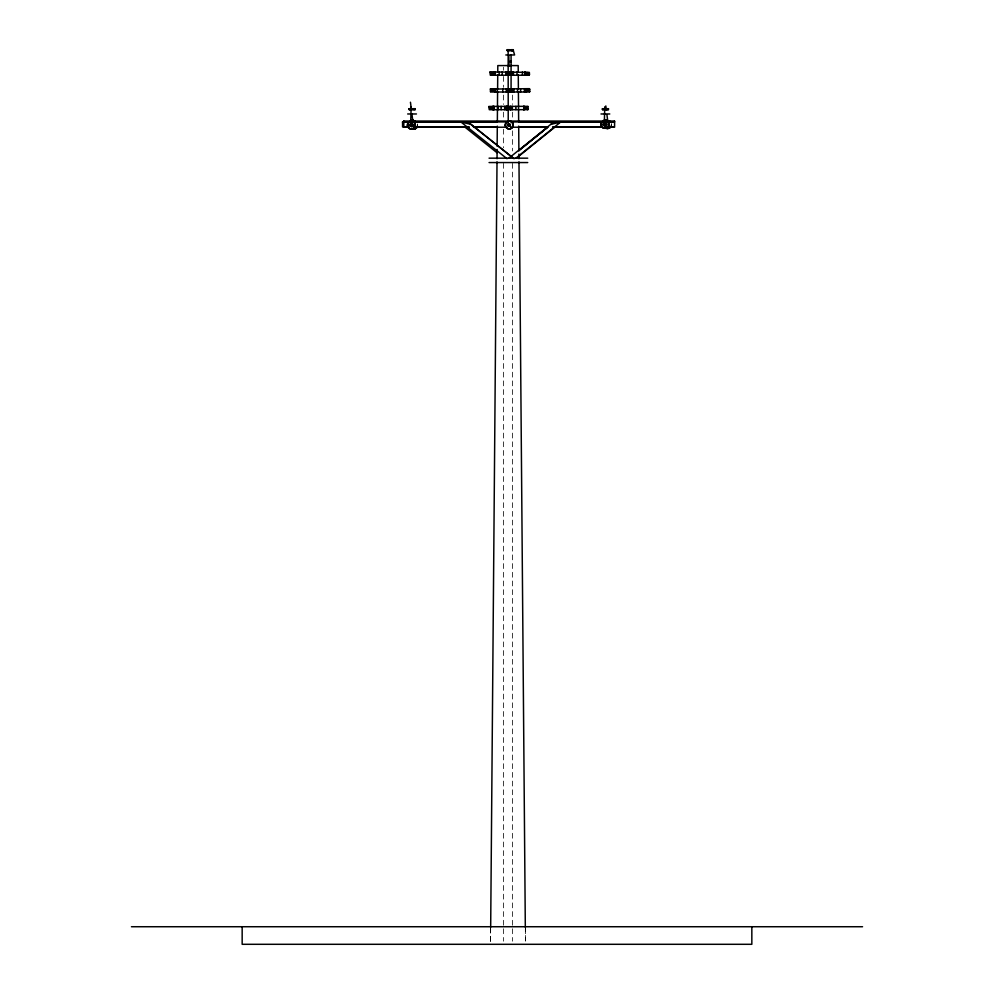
<?xml version="1.0" encoding="UTF-8"?>
<svg xmlns="http://www.w3.org/2000/svg" width="994" height="994" viewBox="0 0 994 994"><rect width="100%" height="100%" fill="white"/><g stroke="black" fill="none" stroke-linecap="round" stroke-linejoin="round"><path stroke-width="0.75" stroke-dasharray="4.97 3.73" d="M490.564 941.194L490.663 928.769M525.329 928.769L525.428 941.194M525.453 926.731L525.453 941.368M512.395 95.076L512.395 104.382M512.395 112.148L512.395 119.914M512.395 130.786L512.395 150.964M512.395 163.376L512.395 927.228M512.395 928.769L512.395 941.194M503.598 67.12L503.598 70.226M503.598 76.439L503.598 87.31M503.598 95.076L503.598 104.382M503.598 112.148L503.598 119.914M503.598 129.232L503.598 147.857M503.598 163.376L503.598 927.228M503.598 928.769L503.598 941.194M490.539 928.185L490.539 941.368M611.26 123.828A3.814 3.814 0 0 1 611.223 125.492M611.496 124.064A3.951 3.951 0 0 1 611.385 125.604M611.36 124.064A3.951 3.951 0 0 1 611.26 125.604M417.517 124.623A3.951 3.951 0 0 1 417.517 125.654M417.492 124.113A3.951 3.951 0 0 1 417.629 125.145M417.381 124.076A3.802 3.79 0 0 1 417.53 125.058"/><path stroke-width="1.49" d="M490.676 927.228L497.012 161.836M497.037 158.729L497.112 149.411M497.137 146.304L497.298 126.126M497.348 121.467L497.584 91.97M497.609 88.864L497.733 74.885M497.758 71.779L497.808 65.579L509.487 65.579M606.489 125.107L606.613 124.238M604.29 124.026L604.774 106.768M490.328 89.112L529.367 88.665L529.951 89.448M529.429 74.786L529.429 72.686M489.893 72.065L490.328 75.233L528.907 75.233L529.429 74.388M528.323 109.241L528.038 106.433M527.491 109.7L528.336 108.843M490.924 92.007L529.429 92.007L529.951 91.162M491.496 73.407L491.806 74.264L492.738 73.568M492.937 89.795L491.906 90.703M491.968 90.218L493.235 90.491M490.291 108.396L491.173 107.414L491.048 108.619M508.158 108.309L508.468 107.352L509.326 107.837M510.344 89.597L510.966 90.33L509.947 91.075M508.232 124.809C509.313 128.164 510.841 122.436 508.232 124.809L508.145 49.7M526.572 73.941L526.994 72.922M527.752 73.568L527.441 72.984M526.994 90.355L527.69 89.659M525.478 107.812L525.776 108.557M526.646 108.197L525.876 107.414L525.727 108.657M526.745 108.234L526.472 107.538M488.725 106.681L489.309 109.7L528.013 109.651M492.664 90.926L492.49 89.671M490.564 107.576L490.713 108.719L491.434 107.899M526.683 108.396L526.348 107.476M529.367 74.712L528.584 75.233M490.464 88.789L490.39 91.759M509.475 89.945L510.941 90.156M527.665 73.792L526.994 74.078M526.559 108.259L525.503 108.048M488.812 106.445L527.739 106.346M529.628 91.833L529.367 88.69M509.015 158.083L553.521 122.15L560.541 122.138L516.01 158.071M542.811 131.233L518.943 150.492L547.582 127.344L545.197 129.307M518.793 156.22L554.913 127.108M491.67 72.984L491.309 73.767M491.707 73.096L491.57 74.016M509.4 72.96L509.152 73.916L510.245 74.053M527.988 90.876L527.976 89.87M490.079 71.928L529.367 72.376M509.599 73.022L509.599 74.115M527.516 74.202L526.733 73.916M527.876 89.684L527.205 90.852M605.47 123.753L606.526 124.039M550.788 124.362L560.529 122.15L553.521 122.15M509.425 72.823L510.096 72.96M509.934 74.239L508.853 73.568L509.934 72.897M412.013 125.865L412.858 125.219L412.448 124.225M468.149 122.113L461.104 122.125L468.149 122.113L511.674 156.841M604.725 123.132L605.508 123.132M505.809 54.968L514.594 54.968L513.326 50.582L507.188 50.582L507.188 49.7L509.537 49.7L509.4 50.582M513.326 50.582L513.326 49.7L510.991 49.7L510.991 50.582M510.195 61.119L511.053 61.119M510.195 62.001L511.078 62.001M510.195 65.579L518.185 65.579L518.247 71.779M508.928 71.73L511.475 71.73L511.475 74.364M509.263 74.364L510.543 74.364L510.543 71.73M509.288 92.02L509.201 89.261L511.338 89.261L511.338 91.398L509.201 91.398M509.288 89.385L510.568 89.385L510.568 92.02M412.845 109.588L412.845 108.706L415.194 108.706L415.194 109.588L409.056 109.588L409.056 108.706L411.392 108.706L411.168 107.017L410.621 124.374M602.376 108.706L604.712 108.706L604.712 109.588M608.514 108.706L606.166 108.706L606.166 109.588M602.376 109.588L608.514 109.588L608.39 108.706M407.664 113.975L416.461 113.975M600.985 113.975L609.782 113.975M410.46 121.728L402.558 121.728L402.582 126.996L408.782 126.996M413.405 121.728L497.261 121.728M518.806 121.728L613.509 121.728M507.462 121.927L403.626 121.927L403.626 121.057L614.603 121.057L614.578 127.207L606.825 127.207M512.109 121.927L603.544 121.927M608.191 121.927L614.578 121.927M402.582 122.597L402.719 121.728M413.405 126.996L469.23 126.996M473.889 126.996L497.137 126.996M518.806 126.996L546.737 126.996M552.913 126.996L602.538 126.996M607.16 126.996L613.385 126.996M408.484 127.207L403.812 127.207L403.837 121.057M414.66 127.207L468.932 127.207M473.554 127.207L506.12 127.207M510.742 127.207L547.967 127.207M552.589 127.207L602.215 127.207M489.06 158.17L527.727 158.17M489.06 162.556L527.727 162.556M131.444 926.731L862.556 926.731M605.831 125.443L604.924 124.672M491.968 72.91L492.477 73.208M508.829 107.352L507.859 107.638L508.257 108.421M508.319 108.768L507.785 108.222M491.073 107.377L491.62 107.861M527.516 72.984L527.876 73.593M527.255 90.69L528.038 90.963L528.249 90.119M492.8 89.845L492.999 89.969M514.06 158.717L470.895 124.312L461.104 122.125L507.015 158.717M464.297 126.611L496.963 152.678M605.818 105.923L606.303 109.8M606.924 114.596L607.694 120.696M410.46 102.233L411.305 109.067M411.889 113.726L412.696 120.237M508.816 55.689L509.04 66.349M518.272 74.885L518.383 88.864M518.408 91.97L518.657 121.467M518.694 126.126L518.893 150.964M518.918 154.07L518.955 158.729M518.98 161.836L525.317 927.228M751.837 926.731L751.837 944.3L242.163 944.3L242.163 926.731M614.391 121.057L614.391 121.927M608.129 108.706L608.129 109.588M608.067 108.706L608.067 109.588M607.657 108.706L607.657 109.588M607.036 108.706L607.036 109.588M606.303 108.706L606.303 109.588M606.315 120.125L606.315 121.007M605.719 120.125L605.719 121.007L606.651 121.007L606.651 120.125L604.116 120.125L604.116 121.007M604.576 108.706L604.576 109.588M604.451 120.125L604.451 121.007M603.967 108.706L603.967 109.588M603.321 108.706L603.321 109.588M602.824 108.706L602.749 109.588M602.463 108.706L602.501 109.588M525.814 88.665L525.814 92.007M525.528 88.665L525.528 92.007M525.366 88.665L525.366 92.007M525.292 71.891L525.292 75.233M525.006 71.891L525.006 75.233M524.844 71.891L524.844 75.233M524.422 88.665L524.422 92.007M524.198 106.346L524.198 109.7M523.913 106.346L523.913 109.7M523.739 106.346L523.739 109.7M522.422 71.891L522.422 75.233M520.595 88.665L520.595 92.007M517.539 88.665L517.539 92.007M517.017 71.891L517.017 75.233M515.911 106.346L515.911 109.7M513.973 88.665L513.973 92.007M513.451 71.891L513.451 75.233M513.239 49.7L513.202 50.582M512.879 49.7L512.954 50.582M512.482 49.7L512.482 50.582M512.506 88.665L512.482 92.007M512.382 49.7L512.382 50.582M512.395 88.665L512.382 92.007M512.345 106.346L512.345 109.7M511.848 49.7L511.848 50.582M511.848 71.891L512.034 75.233M511.736 49.7L511.736 50.582M511.811 88.665L511.811 92.007M511.5 89.385L511.5 92.02M511.289 71.891L511.289 75.233M511.127 49.7L511.127 50.582M511.078 54.968L511.078 71.73M511.078 74.364L511.078 88.963M510.916 109.7L510.854 106.346L510.754 109.7M510.195 106.346L510.195 109.7M508.791 49.7L508.791 50.582M508.667 49.7L508.667 50.582M508.468 88.665L508.468 92.007M508.046 49.7L508.046 50.582M507.946 71.891L507.946 75.233M507.636 49.7L507.574 50.582M507.313 49.7L507.275 50.582M507.387 75.233L507.325 71.891L507.275 75.233M506.841 106.346L506.841 109.7M506.319 88.665L506.319 92.007M506.281 106.346L506.294 109.7M506.095 106.346L506.182 109.7M505.797 71.891L505.797 75.233M504.691 106.346L504.691 109.7M502.753 88.665L502.753 92.007M502.231 71.891L502.231 75.233M501.125 106.346L501.125 109.7M499.162 71.891L499.162 75.233M498.069 106.346L498.069 109.7M497.335 88.665L497.335 92.007M495.335 71.891L495.335 75.233M495.422 88.665L495.422 92.007M494.888 92.007L494.602 88.665M494.304 75.233L494.267 71.891L494.155 75.233M494.242 106.346L494.242 109.7M493.248 106.346L493.272 109.7M493.061 106.346L493.173 109.7M492.987 106.346L492.987 109.7M415.07 108.706L415.107 109.588M414.809 108.706L414.809 109.588M414.336 108.706L414.336 109.588M413.715 108.706L413.715 109.588M412.982 108.706L412.982 109.588M412.995 120.125L412.995 121.007M412.411 120.125L412.411 121.007M411.727 120.125L411.727 121.007M411.392 108.706L411.267 109.588M411.131 120.125L411.131 121.007M410.646 108.706L410.646 109.588M410 108.706L410 109.588M409.901 108.706L409.901 109.588M409.429 108.706L409.503 109.588M409.143 108.706L409.18 109.588M601.618 126.139A3.814 3.814 0 0 1 604.936 120.634A3.814 3.814 0 0 1 608.527 125.965A3.814 3.814 0 0 1 602.178 126.959M604.228 123.405A1.317 1.317 0 0 1 606.203 123.828A1.317 1.317 0 0 1 605.433 125.691A1.317 1.317 0 0 1 603.731 124.623M604.538 123.405A1.317 1.317 0 0 1 606.514 123.828A1.317 1.317 0 0 1 605.756 125.691A1.317 1.317 0 0 1 604.041 124.623M509.587 126.337A1.317 1.317 0 0 1 508.096 124.871M411.976 123.877A1.317 1.317 0 0 1 412.696 125.592A1.317 1.317 0 0 1 410.982 126.325M412.162 123.877A1.317 1.317 0 0 1 412.883 125.592A1.317 1.317 0 0 1 411.168 126.325M610.875 126.35A3.951 3.951 0 0 1 604.712 127.543M606.079 120.833A3.951 3.951 0 0 1 610.13 121.79M610.95 126.412A3.802 3.79 0 0 1 605.52 127.741M607.545 120.783A3.802 3.79 0 0 1 610.465 122.076M610.962 126.561A3.951 3.951 0 0 1 605.135 127.717M606.526 120.759A3.951 3.951 0 0 1 610.341 121.79M417.256 126.648A3.951 3.951 0 0 1 411.628 128.561M412.572 121.318A3.951 3.951 0 0 1 416.001 122.001M417.269 126.362A3.814 3.814 0 0 1 412.435 128.748M412.597 121.479A3.814 3.814 0 0 1 415.765 121.964A3.814 3.814 0 0 0 412.87 121.405M417.107 127.12A3.951 3.951 0 0 1 411.702 128.561M412.659 121.318A3.951 3.951 0 0 1 415.654 121.715M417.244 126.362A3.814 3.814 0 0 1 415.318 128.561M414.374 128.872A3.814 3.814 0 0 1 412.411 128.748M603.023 124.436C604.489 127.642 605.334 121.777 603.023 124.436M409.267 124.759C410.336 128.114 411.876 122.399 409.267 124.759M491.061 72.599L491.061 74.413L492.875 74.413L492.875 72.599L491.061 72.599M491.583 89.361L491.583 91.175L493.397 91.175L493.397 89.361L491.583 89.361M489.955 107.054L489.955 108.868L491.769 108.868L491.769 107.054L489.955 107.054M526.248 72.599L526.248 74.413L528.05 74.413L528.05 72.599L526.248 72.599M526.77 89.361L526.77 91.175L528.572 91.175L528.572 89.361L526.77 89.361M525.143 107.054L525.143 108.868L526.957 108.868L526.957 107.054L525.143 107.054M510.817 72.5L508.679 72.5L508.679 74.637L510.817 74.637L510.817 72.5M509.723 106.954L507.586 106.954L507.586 109.091L509.723 109.091L509.723 106.954M413.342 120.125L410.795 120.125L410.795 121.007L413.342 121.007L413.342 120.125M507.909 92.007L507.909 88.665L507.859 92.007M602.774 127.592A3.951 3.951 0 0 0 609.086 124.933A3.951 3.951 0 0 0 603.631 120.796A3.951 3.951 0 0 0 602.774 127.592M602.6 127.418A3.802 3.79 0 0 0 608.713 124.995A3.802 3.79 0 0 0 603.557 120.92A3.802 3.79 0 0 0 602.6 127.418M604.128 125.492A1.317 1.317 0 0 0 606.241 124.61A1.317 1.317 0 0 0 604.414 123.231A1.317 1.317 0 0 0 604.128 125.492M506.928 128.176A3.951 3.951 0 0 0 513.252 125.53A3.951 3.951 0 0 0 507.797 121.392A3.951 3.951 0 0 0 506.803 128.176A3.951 3.951 0 0 0 513.115 125.53A3.951 3.951 0 0 0 507.661 121.392A3.951 3.951 0 0 0 506.928 128.176M507.114 128.201A3.814 3.814 0 0 0 513.028 125.269A3.814 3.814 0 0 0 507.524 121.616A3.814 3.814 0 0 0 507.114 128.201M508.319 126.076A1.317 1.317 0 0 0 510.419 125.194A1.317 1.317 0 0 0 508.605 123.815A1.317 1.317 0 0 0 508.319 126.076M409.093 128.251A3.951 3.951 0 0 0 415.405 125.592A3.951 3.951 0 0 0 409.95 121.454A3.951 3.951 0 0 0 409.093 128.251M409.242 128.276A3.814 3.814 0 0 0 415.157 125.343A3.814 3.814 0 0 0 409.652 121.678A3.814 3.814 0 0 0 409.242 128.276M410.547 126.151A1.317 1.317 0 0 0 412.659 125.269A1.317 1.317 0 0 0 410.833 123.89A1.317 1.317 0 0 0 410.547 126.151M408.907 128.251A3.951 3.951 0 0 0 415.219 125.592A3.951 3.951 0 0 0 409.764 121.454A3.951 3.951 0 0 0 408.907 128.251"/></g></svg>
